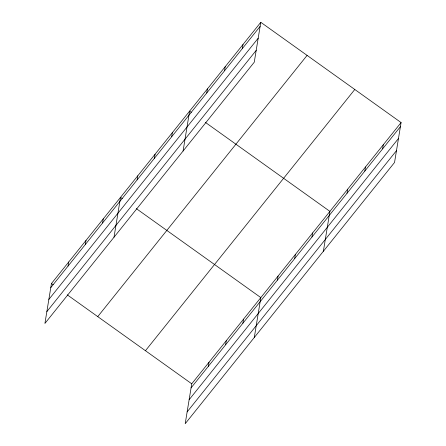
<?xml version="1.0" encoding="UTF-8"?>
<svg xmlns="http://www.w3.org/2000/svg" width="446" height="446" viewBox="0 0 446 446"><rect width="100%" height="100%" fill="white"/><g stroke="black" fill="none" stroke-linecap="round" stroke-linejoin="round"><path stroke-width="0.67" d="M260.793 22.3L51.452 283.539L44.918 323.439L254.259 62.2L260.793 22.3L401.082 122.561L394.548 162.461L185.207 423.7L191.741 383.8L401.082 122.561M68.054 266.072L68.723 261.986M85.325 244.52L85.994 240.433M102.597 222.972L103.266 218.88M114.003 237.227L120.537 197.327L122.226 198.537M137.134 179.866L137.803 175.774M154.405 158.313L155.074 154.227M171.677 136.76L172.346 132.674M183.083 151.021L189.617 111.121L191.312 112.331M206.743 93.002L207.412 88.916M224.533 70.797L225.202 66.71M242.329 48.592L242.998 44.505M208.343 366.333L209.012 362.247M225.615 344.786L226.284 340.694M242.886 323.233L243.555 319.141M254.292 337.494L260.826 297.593L136.342 208.628M277.423 280.127L278.092 276.041M294.695 258.574L295.363 254.488M311.966 237.021L312.635 232.935M323.372 251.282L329.906 211.382L205.428 122.416M347.033 193.269L347.702 189.176M364.822 171.063L365.491 166.971M382.618 148.858L383.287 144.766M50.783 287.625L260.124 26.386M48.848 299.444L258.189 38.205M46.852 311.62L256.194 50.381M97.746 316.621L307.088 55.388M145.446 350.712L354.787 89.473M191.072 387.886L400.413 126.653M189.137 399.705L398.479 138.466M187.142 411.881L396.483 150.642M51.452 283.539L53.146 284.749M67.262 294.834L191.741 383.8"/></g></svg>
